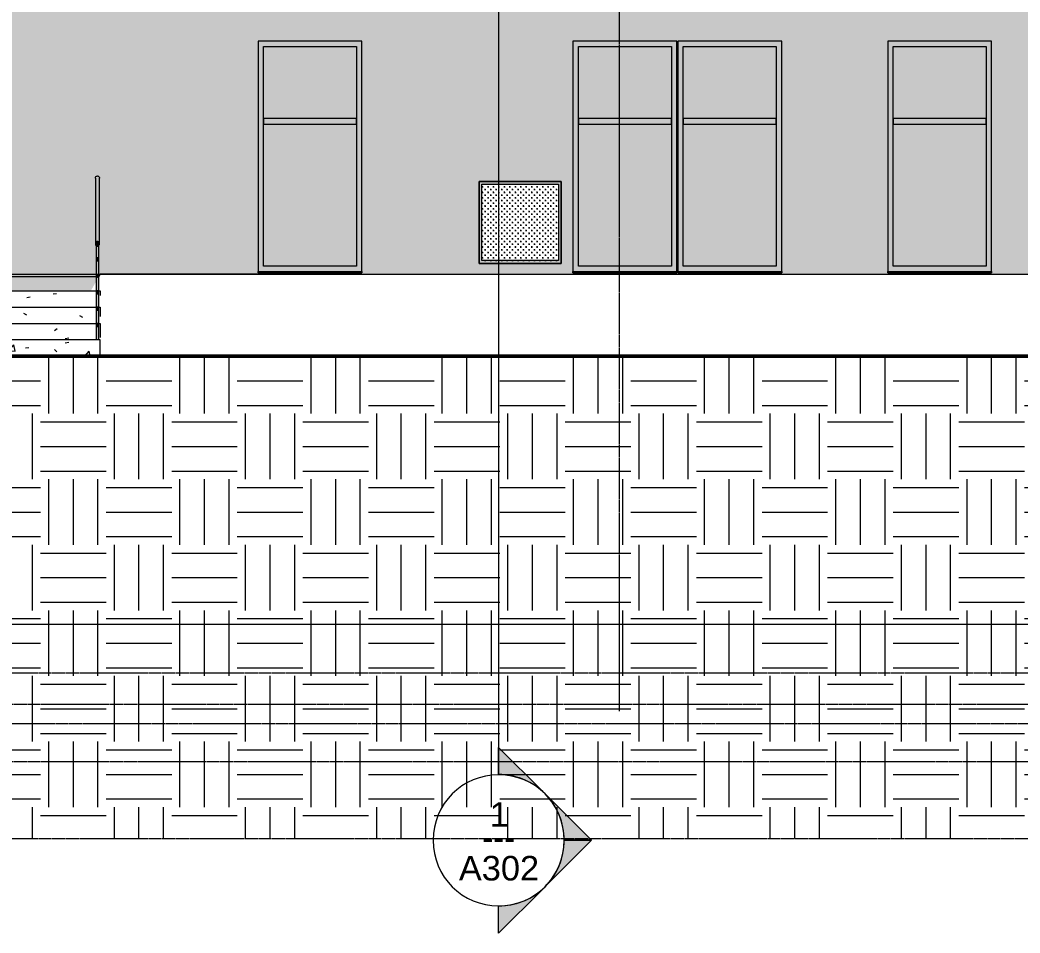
# Model space of a CAD drawing. Header units: inches. Extents: x 1750 to 7619, y -360 to 620.
# Drawn here: x 2935 to 3300.9, y -241 to 93.1 of the extents above; entities that cross this region are included whole.
import ezdxf

# ---------------------------------------------------------------- set-up
doc = ezdxf.new("R2010")
doc.units = ezdxf.units.IN
doc.header["$MEASUREMENT"] = 0
doc.linetypes.add('Aligning Line 1_8_', pattern=[0.25, 0.125, -0.125])
doc.linetypes.add('Grid Line 1_2_', pattern=[0.875, 0.5, -0.125, 0.125, -0.125])
for name, color, linetype, lineweight in [('0-1', 7, 'Continuous', 5), ('A-FLOR', 192, 'Continuous', 13), ('A-FLOR-4', 192, 'Continuous', 5), ('A-FLOR-HRAL', 11, 'Continuous', 9), ('A-FLOR-LEVL-1', 51, 'Grid Line 1_2_', 9), ('A-GLAZ', 151, 'Continuous', 13), ('A-GLAZ-1', 251, 'Continuous', 9), ('A-WALL', 113, 'Continuous', 13), ('A-WALL-PATT-1', 251, 'Continuous', 9), ('C-TOPO', 7, 'Continuous', 9), ('C-TOPO-1', 250, 'Continuous', 50), ('G-ANNO-SYMB', 111, 'Aligning Line 1_8_', 9), ('G-ANNO-SYMB-1', 191, 'Aligning Line 1_8_', 9), ('G-ANNO-SYMB-2', 147, 'Aligning Line 1_8_', 9), ('G-ANNO-SYMB-3', 111, 'Continuous', 9), ('S-GRID-1', 1, 'Grid Line 1_2_', 9), ('S-STRS', 31, 'Continuous', 9), ('S-STRS-1', 251, 'Continuous', 9)]:
    doc.layers.add(name, color=color, linetype=linetype, lineweight=lineweight)
doc.styles.add('Arial', font='arial.ttf', dxfattribs={"height": 9})
doc.styles.add('Century Gothic', font='ufonts.com_century-gothic.ttf', dxfattribs={"height": 9})
pattern_1 = [(0, (2870.5, 0), (24, 24), [24, -24]), (0, (2870.5, 9), (24, 24), [24, -24]), (0, (2870.5, 18), (24, 24), [24, -24]), (90, (2873.5, 21), (-24, 24), [24, -24]), (90, (2882.5, 21), (-24, 24), [24, -24]), (90, (2891.5, 21), (-24, 24), [24, -24])]

# ---------------------------------------------------------------- blocks, each defined once
blk = doc.blocks.new('CTR - 2nd Phase_rvt-1-BUILDING ELEVATION - EAST')
at = {"layer": 'A-FLOR-LEVL-1'}
for p, q in [((1814.21, 0), (4168.71, 0)), ((1814.21, -30), (4168.71, -30)), ((1814.21, -128), (4168.71, -128))]:
    blk.add_line(p, q, dxfattribs=at)
at = {"layer": 'G-ANNO-SYMB-1'}
blk.add_line((1910.93, -164.42), (4072.04, -164.42), dxfattribs=at)
blk = doc.blocks.new('CTR  - Topography_rvt-1-BUILDING ELEVATION - EAST')
at = {"layer": 'C-TOPO'}
h = blk.add_hatch(dxfattribs=at)
h.set_pattern_fill('FP_22', color=256, style=0, pattern_type=2)
h.set_pattern_definition(pattern_1)
h.paths.add_polyline_path([(2964.32, -206.5), (2964.32, -30), (2906.72, -30), (2906.72, -206.5), (2945.89, -206.5)], flags=0)
h = blk.add_hatch(dxfattribs=at)
h.set_pattern_fill('FP_22', color=256, style=0, pattern_type=2)
h.set_pattern_definition(pattern_1)
h.paths.add_polyline_path([(3435.02, -206.5), (3617.12, -206.5), (3617.12, -30), (2964.32, -30), (2964.32, -206.5), (3420.4, -206.5)], flags=0)
for p, q in [((2964.32, 0), (2963.82, -0.79)), ((3055.58, 0), (2964.32, 0)), ((3055.58, 0), (3167.25, 0)), ((3167.25, 0), (3301.14, 0)), ((2929.85, -30), (2964.32, -30)), ((2976.47, -30), (2964.32, -30)), ((2994.65, -30), (2976.47, -30)), ((3028.38, -30), (2994.65, -30)), ((3028.38, -30), (3059.26, -30)), ((3093.41, -30), (3059.26, -30)), ((3144.07, -30), (3093.41, -30)), ((3169.75, -30), (3144.07, -30)), ((3202.12, -30), (3169.75, -30)), ((3202.12, -30), (3212.4, -30)), ((3240.05, -30), (3212.4, -30)), ((3287.97, -30), (3240.05, -30)), ((3287.97, -30), (3332.6, -30))]:
    blk.add_line(p, q, dxfattribs=at)
at = {"layer": 'C-TOPO-1'}
for p, q in [((2929.85, -30), (2964.32, -30)), ((2976.47, -30), (2964.32, -30)), ((2994.65, -30), (2976.47, -30)), ((3028.38, -30), (2994.65, -30)), ((3059.26, -30), (3028.38, -30)), ((3093.41, -30), (3059.26, -30)), ((3144.07, -30), (3093.41, -30)), ((3169.75, -30), (3144.07, -30)), ((3202.12, -30), (3169.75, -30)), ((3212.4, -30), (3202.12, -30)), ((3240.05, -30), (3212.4, -30)), ((3287.97, -30), (3240.05, -30)), ((3332.6, -30), (3287.97, -30))]:
    blk.add_line(p, q, dxfattribs=at)
blk = doc.blocks.new('CTR - 1st Phase - Common Walls_rvt-1-BUILDING ELEVATION - EAST')
at = {"layer": 'A-FLOR-LEVL-1'}
for p, q in [((1814.21, 0), (4168.71, 0)), ((1814.21, -30), (4168.71, -30)), ((1814.21, -128), (4168.71, -128))]:
    blk.add_line(p, q, dxfattribs=at)
at = {"layer": 'G-ANNO-SYMB-2'}
for p, q in [((1910.93, 0), (4072.04, 0)), ((1910.96, -145.84), (4071.96, -145.84)), ((1910.93, -164.42), (4072.04, -164.42))]:
    blk.add_line(p, q, dxfattribs=at)
blk = doc.blocks.new('CTR - 1st Phase -Stairs _ Elevators_rvt-1-BUILDING ELEVATION - EAST')
at = {"layer": 'A-FLOR-LEVL-1'}
for p, q in [((1814.21, 0), (4168.71, 0)), ((1814.21, -30), (4168.71, -30)), ((1814.21, -128), (4168.71, -128))]:
    blk.add_line(p, q, dxfattribs=at)
at = {"layer": 'G-ANNO-SYMB-2'}
blk.add_line((1910.96, -206.49), (4071.96, -206.49), dxfattribs=at)
blk = doc.blocks.new('_THE_ WINDOW _ DOOR - Window - 1st Floor-V11-BUILDING ELEVATION - EAST')
at = {"layer": 'A-GLAZ'}
h = blk.add_hatch(color=256, dxfattribs=at)
h.paths.add_polyline_path([(3024.11, 1), (3060.14, 1), (3060.14, 85.37), (3022.11, 85.37), (3022.11, 1)], flags=0)
h.paths.add_polyline_path([(3024.11, 3), (3024.11, 83.37), (3058.14, 83.37), (3058.14, 3), (3055.58, 3)], flags=0)
h = blk.add_hatch(color=256, dxfattribs=at)
h.paths.add_polyline_path([(3055.58, 3), (3058.14, 3), (3058.14, 55), (3024.11, 55), (3024.11, 3)], flags=0)
h.paths.add_polyline_path([(3050.49, 57), (3058.14, 57), (3058.14, 83.37), (3024.11, 83.37), (3024.11, 57), (3031.76, 57)], flags=0)
for points in [[(3058.14, 55), (3058.14, 57), (3024.11, 57), (3024.11, 55), (3052.49, 55)], [(3022.11, 0.5), (3060.14, 0.5), (3060.14, 1), (3022.11, 1)]]:
    blk.add_hatch(color=256, dxfattribs=at).paths.add_polyline_path(points, flags=0)
for p, q in [((3060.14, 85.37), (3022.11, 85.37)), ((3022.11, 85.37), (3022.11, 1)), ((3060.14, 1), (3060.14, 85.37)), ((3024.11, 3), (3024.11, 83.37)), ((3024.11, 83.37), (3058.14, 83.37)), ((3058.14, 83.37), (3058.14, 3)), ((3024.11, 57), (3024.11, 55)), ((3058.14, 57), (3024.11, 57)), ((3024.11, 55), (3058.14, 55)), ((3058.14, 55), (3058.14, 57)), ((3022.11, 1), (3060.14, 1)), ((3022.11, 1), (3022.11, 0.5)), ((3022.11, 0.5), (3060.14, 0.5)), ((3058.14, 3), (3024.11, 3)), ((3060.14, 0.5), (3060.14, 1))]:
    blk.add_line(p, q, dxfattribs=at)
blk = doc.blocks.new('Railing - 1_-1411116-BUILDING ELEVATION - EAST')
at = {"layer": 'A-FLOR-HRAL'}
h = blk.add_hatch(color=256, dxfattribs=at)
h.paths.add_polyline_path([(3617.62, -24), (3618.62, -24), (3618.61, -18.7), (3618.48, -18.95), (3618.25, -19.1), (3618.14, -19.1), (3618.11, -19.1), (3617.99, -19.1), (3617.77, -18.95), (3617.64, -18.7), (3617.62, -18.7), (3617.62, -23.13)], flags=0)
h.paths.add_polyline_path([(3618.62, -18.31), (3618.61, -12.7), (3618.48, -12.95), (3618.25, -13.1), (3617.92, -13.06), (3617.77, -12.95), (3617.64, -12.7), (3617.62, -12.84), (3617.64, -18.2), (3617.9, -18.03), (3618.13, -18), (3618.48, -18.08), (3618.62, -18.26)], flags=0)
h.paths.add_polyline_path([(3618.62, -12.31), (3618.6, -6.72), (3618.48, -6.95), (3618.25, -7.1), (3617.94, -7.07), (3617.77, -6.95), (3617.64, -6.7), (3617.62, -6.84), (3617.64, -12.2), (3617.87, -12.04), (3618.22, -12), (3618.37, -12.04), (3618.61, -12.2), (3618.62, -12.28)], flags=0)
h.paths.add_polyline_path([(3618.62, -6.31), (3618.59, -0.75), (3618.48, -0.96), (3618.25, -1.1), (3617.97, -1.09), (3617.77, -0.95), (3617.64, -0.7), (3617.62, -0.75), (3617.65, -6.2), (3617.88, -6.04), (3618.18, -6.01), (3618.37, -6.04), (3618.61, -6.2), (3618.62, -6.28)], flags=0)
h.paths.add_polyline_path([(3618.62, -0.31), (3618.58, 5.23), (3618.48, 5.05), (3618.25, 4.9), (3617.91, 4.94), (3617.77, 5.05), (3617.64, 5.3), (3617.62, 5.3), (3617.66, -0.19), (3617.89, -0.03), (3618.2, -0.01), (3618.38, -0.04), (3618.61, -0.21), (3618.62, -0.26)], flags=0)
h.paths.add_polyline_path([(3618.62, 5.69), (3618.6, 10.52), (3618.51, 10.42), (3618.32, 10.35), (3618.08, 10.33), (3617.85, 10.37), (3617.72, 10.44), (3617.62, 10.46), (3617.67, 5.81), (3617.92, 5.97), (3618.16, 6), (3618.48, 5.92), (3618.61, 5.78)], flags=0)
h = blk.add_hatch(color=256, dxfattribs=at)
h.paths.add_polyline_path([(3618.17, 10.33), (3618.4, 10.37), (3618.53, 10.44), (3618.32, 10.35), (3618.17, 10.33)], flags=0)
h.paths.add_polyline_path([(3618.08, 10.33), (3617.81, 10.41), (3618.08, 10.33)], flags=0)
for p, q in [((3617.62, -24), (3617.62, 10.57)), ((3618.62, 10.57), (3618.62, -24))]:
    blk.add_line(p, q, dxfattribs=at)
at = {"layer": 'A-FLOR-HRAL', "flags": 128}
for points in [[(3617.63, 10.52), (3617.67, 10.46), (3617.81, 10.38), (3618.01, 10.33), (3618.08, 10.32)], [(3618.17, 10.32), (3618.23, 10.33), (3618.44, 10.38), (3618.57, 10.46), (3618.61, 10.52)]]:
    blk.add_lwpolyline(points, dxfattribs=at)
blk = doc.blocks.new('Railing - Railing-2007310-BUILDING ELEVATION - EAST')
at = {"layer": 'A-FLOR-HRAL'}
for points in [[(2963.82, 5.44), (2963.78, 5.81), (2963.53, 5.97), (2963.29, 6), (2962.97, 5.92), (2962.84, 5.78), (2962.84, 5.59), (2962.97, 5.84), (2963.19, 5.98), (2963.45, 5.98), (2963.68, 5.84), (2963.81, 5.59), (2963.81, 5.52)], [(2963.35, 4.9), (2963.54, 4.94), (2963.68, 5.05), (2963.81, 5.3), (2963.81, 5.59), (2963.68, 5.84), (2963.45, 5.98), (2963.12, 5.94), (2962.97, 5.84), (2962.84, 5.59), (2962.84, 5.3), (2962.97, 5.05), (2963.19, 4.9), (2963.32, 4.9)], [(2962.82, -0.56), (2962.89, -0.28), (2963.07, -0.07), (2963.32, 0), (2963.57, -0.07), (2963.76, -0.29), (2963.82, -0.41), (2963.79, -0.19), (2963.55, -0.03), (2963.25, -0.01), (2963.06, -0.04), (2962.84, -0.21), (2962.82, -0.31)], [(2963.4, -1.1), (2963.48, -1.09), (2963.68, -0.95), (2963.81, -0.7), (2963.81, -0.41), (2963.67, -0.16), (2963.45, -0.02), (2963.17, -0.03), (2962.97, -0.16), (2962.84, -0.41), (2962.84, -0.7), (2962.97, -0.96), (2963.19, -1.1), (2963.34, -1.1)], [(2963.82, -6.56), (2963.8, -6.2), (2963.57, -6.04), (2963.27, -6.01), (2963.07, -6.04), (2962.84, -6.2), (2962.85, -6.39), (2962.97, -6.16), (2963.19, -6.02), (2963.45, -6.02), (2963.68, -6.16), (2963.81, -6.41)], [(2963.27, -7.1), (2963.51, -7.07), (2963.68, -6.95), (2963.81, -6.7), (2963.81, -6.41), (2963.68, -6.16), (2963.45, -6.02), (2963.15, -6.04), (2962.97, -6.16), (2962.84, -6.41), (2962.84, -6.7), (2962.97, -6.95), (2963.19, -7.1)], [(2962.82, -12.56), (2962.89, -12.28), (2963.07, -12.07), (2963.32, -12), (2963.57, -12.07), (2963.76, -12.28), (2963.82, -12.41), (2963.81, -12.2), (2963.57, -12.04), (2963.28, -12), (2963.07, -12.04), (2962.84, -12.2), (2962.82, -12.41)], [(2963.19, -13.1), (2963.53, -13.06), (2963.68, -12.95), (2963.81, -12.7), (2963.81, -12.41), (2963.68, -12.16), (2963.45, -12.02), (2963.12, -12.05), (2962.97, -12.16), (2962.84, -12.42), (2962.84, -12.7), (2962.97, -12.95), (2963.12, -13.06)], [(2962.82, -18.56), (2962.89, -18.28), (2963.07, -18.07), (2963.32, -18), (2963.57, -18.07), (2963.76, -18.29), (2963.82, -18.41), (2963.81, -18.2), (2963.55, -18.03), (2963.32, -18), (2962.97, -18.08), (2962.83, -18.26), (2962.82, -18.41)], [(2963.19, -19.1), (2963.31, -19.08), (2963.34, -19.1), (2963.45, -19.1), (2963.68, -18.95), (2963.81, -18.7), (2963.81, -18.41), (2963.68, -18.16), (2963.45, -18.02), (2963.19, -18.02), (2962.97, -18.16), (2962.84, -18.41), (2962.84, -18.7), (2962.97, -18.95), (2963.09, -19.05)]]:
    blk.add_hatch(color=256, dxfattribs=at).paths.add_polyline_path(points, flags=0)
for p, q in [((2962.82, 6.47), (2962.82, 5.44)), ((2963.82, 5.44), (2963.82, 6.47)), ((2962.82, 0.47), (2962.82, -0.56)), ((2963.82, -0.56), (2963.82, 0.47)), ((2962.82, -5.53), (2962.82, -6.56)), ((2963.82, -6.56), (2963.82, -5.53)), ((2962.82, -11.52), (2962.82, -12.56)), ((2963.82, -12.56), (2963.82, -11.52)), ((2962.82, -17.52), (2962.82, -18.56)), ((2963.82, -18.56), (2963.82, -17.52))]:
    blk.add_line(p, q, dxfattribs=at)
at = {"layer": 'A-FLOR-HRAL', "flags": 128}
for points in [[(2963.82, 5.44), (2963.81, 5.59), (2963.76, 5.72), (2963.68, 5.84), (2963.57, 5.93), (2963.45, 5.98), (2963.32, 6), (2963.19, 5.98), (2963.07, 5.93), (2962.97, 5.84), (2962.89, 5.72), (2962.84, 5.59), (2962.82, 5.44)], [(2962.82, 5.44), (2962.84, 5.3), (2962.89, 5.16), (2962.97, 5.05), (2963.07, 4.96), (2963.19, 4.9), (2963.32, 4.88), (2963.45, 4.9), (2963.57, 4.96), (2963.68, 5.05), (2963.76, 5.16), (2963.81, 5.3), (2963.82, 5.44)], [(2963.82, -0.56), (2963.81, -0.41), (2963.76, -0.28), (2963.68, -0.16), (2963.57, -0.07), (2963.45, -0.02), (2963.32, 0), (2963.19, -0.02), (2963.07, -0.07), (2962.97, -0.16), (2962.89, -0.28), (2962.84, -0.41), (2962.82, -0.56)], [(2962.82, -0.56), (2962.84, -0.7), (2962.89, -0.84), (2962.97, -0.95), (2963.07, -1.04), (2963.19, -1.1), (2963.32, -1.12), (2963.45, -1.1), (2963.57, -1.04), (2963.68, -0.95), (2963.76, -0.84), (2963.81, -0.7), (2963.82, -0.56)], [(2963.82, -6.56), (2963.81, -6.41), (2963.76, -6.28), (2963.68, -6.16), (2963.57, -6.07), (2963.45, -6.02), (2963.32, -6), (2963.19, -6.02), (2963.07, -6.07), (2962.97, -6.16), (2962.89, -6.28), (2962.84, -6.41), (2962.82, -6.56)], [(2962.82, -6.56), (2962.84, -6.7), (2962.89, -6.84), (2962.97, -6.95), (2963.07, -7.04), (2963.19, -7.1), (2963.32, -7.12), (2963.45, -7.1), (2963.57, -7.04), (2963.68, -6.95), (2963.76, -6.84), (2963.81, -6.7), (2963.82, -6.56)], [(2963.82, -12.56), (2963.81, -12.41), (2963.76, -12.28), (2963.68, -12.16), (2963.57, -12.07), (2963.45, -12.02), (2963.32, -12), (2963.19, -12.02), (2963.07, -12.07), (2962.97, -12.16), (2962.89, -12.28), (2962.84, -12.41), (2962.82, -12.56)], [(2962.82, -12.56), (2962.84, -12.7), (2962.89, -12.84), (2962.97, -12.95), (2963.07, -13.04), (2963.19, -13.1), (2963.32, -13.12), (2963.45, -13.1), (2963.57, -13.04), (2963.68, -12.95), (2963.76, -12.84), (2963.81, -12.7), (2963.82, -12.56)], [(2963.82, -18.56), (2963.81, -18.41), (2963.76, -18.28), (2963.68, -18.16), (2963.57, -18.07), (2963.45, -18.02), (2963.32, -18), (2963.19, -18.02), (2963.07, -18.07), (2962.97, -18.16), (2962.89, -18.28), (2962.84, -18.41), (2962.82, -18.56)], [(2962.82, -18.56), (2962.84, -18.7), (2962.89, -18.84), (2962.97, -18.95), (2963.07, -19.04), (2963.19, -19.1), (2963.32, -19.12), (2963.45, -19.1), (2963.57, -19.04), (2963.68, -18.95), (2963.76, -18.84), (2963.81, -18.7), (2963.82, -18.56)]]:
    blk.add_lwpolyline(points, dxfattribs=at)
at = {"extrusion": (0, 0, -1), "zscale": -1}
blk.add_blockref('Railing - 1_-1411116-BUILDING ELEVATION - EAST', (-6581.45, 0), dxfattribs=at)
blk = doc.blocks.new('Top Rail Type - Top Rail_Internal_-2007320-BUILDING ELEVATION - EAST')
at = {"layer": 'A-FLOR-HRAL'}
for points in [[(2964.07, 11.16), (2964.05, 35.38), (2963.97, 35.58), (2963.85, 35.75), (2963.7, 35.89), (2963.52, 35.97), (2963.32, 36), (2963.13, 35.97), (2962.95, 35.89), (2962.79, 35.75), (2962.67, 35.58), (2962.6, 35.38), (2962.57, 35.16), (2962.6, 11.38), (2962.67, 11.58), (2962.89, 11.84), (2963.07, 11.95), (2963.27, 11.99), (2963.37, 11.99), (2963.64, 11.92), (2963.77, 11.82), (2963.85, 11.75), (2963.97, 11.58), (2964.06, 11.25)], [(2963.32, 10.32), (2963.65, 10.41), (2963.8, 10.52), (2963.86, 10.57), (2963.97, 10.74), (2964.05, 10.94), (2964.06, 11.25), (2964.05, 11.38), (2963.97, 11.58), (2963.74, 11.85), (2963.57, 11.95), (2963.37, 11.99), (2963.19, 11.98), (2963, 11.91), (2962.84, 11.79), (2962.79, 11.75), (2962.67, 11.58), (2962.58, 11.25), (2962.57, 11.16), (2962.6, 10.94), (2962.73, 10.66), (2962.91, 10.46), (2963.07, 10.38), (2963.28, 10.33)]]:
    blk.add_hatch(color=256, dxfattribs=at).paths.add_polyline_path(points, flags=0)
for p, q in [((2962.57, 35.16), (2962.57, 11.16)), ((2964.07, 11.16), (2964.07, 35.16))]:
    blk.add_line(p, q, dxfattribs=at)
at = {"layer": 'A-FLOR-HRAL', "flags": 128}
for points in [[(2962.57, 35.16), (2962.6, 35.38), (2962.67, 35.58), (2962.79, 35.75), (2962.95, 35.89), (2963.13, 35.97), (2963.32, 36), (2963.52, 35.97), (2963.7, 35.89), (2963.85, 35.75), (2963.97, 35.58), (2964.05, 35.38), (2964.07, 35.16)], [(2964.07, 11.16), (2964.05, 11.38), (2963.97, 11.58), (2963.85, 11.75), (2963.7, 11.89), (2963.52, 11.97), (2963.32, 12), (2963.13, 11.97), (2962.95, 11.89), (2962.79, 11.75), (2962.67, 11.58), (2962.6, 11.38), (2962.57, 11.16)], [(2962.57, 11.16), (2962.6, 10.94), (2962.67, 10.74), (2962.79, 10.57), (2962.95, 10.44), (2963.13, 10.35), (2963.32, 10.32), (2963.52, 10.35), (2963.7, 10.44), (2963.85, 10.57), (2963.97, 10.74), (2964.05, 10.94), (2964.07, 11.16)]]:
    blk.add_lwpolyline(points, dxfattribs=at)
blk = doc.blocks.new('089100 - Louvers - Magic-Pak - 089100 - Louvers - Magic-Pak-V20-BUILDING ELEVATION - EAST')
at = {"layer": 'A-GLAZ'}
h = blk.add_hatch(color=256, dxfattribs=at)
h.paths.add_polyline_path([(3104.01, 4), (3133.01, 4), (3133.01, 34), (3103.01, 34), (3103.01, 4)], flags=0)
h.paths.add_polyline_path([(3104.01, 5), (3104.01, 33), (3132.01, 33), (3132.01, 5), (3115.26, 5)], flags=0)
at = {"layer": 'A-GLAZ-1'}
h = blk.add_hatch(dxfattribs=at)
h.set_pattern_fill('FP_40', color=256, style=0, pattern_type=2)
h.set_pattern_definition([(0, (3118.01, 0), (1, 1), [0.5, -1.5]), (90, (3118.26, -0.25), (-1, 1), [0.5, -1.5])])
h.paths.add_polyline_path([(3132.01, 5), (3132.01, 33), (3104.01, 33), (3104.01, 5), (3128.89, 5)], flags=0)
at = {"layer": 'A-GLAZ'}
for p, q in [((3103.01, 34), (3103.01, 4)), ((3133.01, 34), (3103.01, 34)), ((3104.01, 33), (3132.01, 33)), ((3104.01, 5), (3104.01, 33)), ((3132.01, 33), (3132.01, 5)), ((3133.01, 4), (3133.01, 34)), ((3103.01, 4), (3133.01, 4)), ((3132.01, 5), (3104.01, 5))]:
    blk.add_line(p, q, dxfattribs=at)
blk = doc.blocks.new('_THE_ WINDOW _ DOOR - Window - 1st Floor-2113384-BUILDING ELEVATION - EAST')
at = {"layer": 'A-GLAZ'}
h = blk.add_hatch(color=256, dxfattribs=at)
h.paths.add_polyline_path([(3284.53, 1), (3290.54, 1), (3290.54, 85.37), (3252.51, 85.37), (3252.51, 1), (3261.62, 1)], flags=0)
h.paths.add_polyline_path([(3288.54, 3), (3254.51, 3), (3254.51, 83.37), (3288.54, 83.37), (3288.54, 4)], flags=0)
h = blk.add_hatch(color=256, dxfattribs=at)
h.paths.add_polyline_path([(3254.51, 3), (3288.54, 3), (3288.54, 55), (3254.51, 55), (3254.51, 37.02)], flags=0)
h.paths.add_polyline_path([(3262.16, 57), (3288.54, 57), (3288.54, 83.37), (3254.51, 83.37), (3254.51, 57), (3261.62, 57)], flags=0)
for points in [[(3261.62, 55), (3288.54, 55), (3288.54, 57), (3254.51, 57), (3254.51, 55), (3261.39, 55)], [(3288.54, 0.5), (3290.54, 0.5), (3290.54, 1), (3252.51, 1), (3252.51, 0.5), (3261.62, 0.5)]]:
    blk.add_hatch(color=256, dxfattribs=at).paths.add_polyline_path(points, flags=0)
for p, q in [((3252.51, 85.37), (3252.51, 1)), ((3290.54, 85.37), (3252.51, 85.37)), ((3290.54, 1), (3290.54, 85.37)), ((3254.51, 83.37), (3288.54, 83.37)), ((3254.51, 3), (3254.51, 83.37)), ((3288.54, 83.37), (3288.54, 3)), ((3288.54, 57), (3254.51, 57)), ((3254.51, 57), (3254.51, 55)), ((3254.51, 55), (3288.54, 55)), ((3288.54, 55), (3288.54, 57)), ((3252.51, 1), (3290.54, 1)), ((3252.51, 1), (3252.51, 0.5)), ((3252.51, 0.5), (3290.54, 0.5)), ((3288.54, 3), (3254.51, 3)), ((3290.54, 0.5), (3290.54, 1))]:
    blk.add_line(p, q, dxfattribs=at)
blk = doc.blocks.new('Section - Section Head - Filled-22785-BUILDING ELEVATION - EAST')
at = {"layer": 'G-ANNO-SYMB-3'}
h = blk.add_hatch(color=256, dxfattribs=at)
edge = h.paths.add_edge_path(flags=0)
edge.add_line((2563.93, -108.54), (2547.82, -92.44))
edge.add_line((2547.82, -92.44), (2547.82, -102.35))
edge.add_arc((2547.82, -126.38), 24.03, 47.9216, 90, ccw=False)
h = blk.add_hatch(color=256, dxfattribs=at)
edge = h.paths.add_edge_path(flags=0)
edge.add_arc((2547.82, -126.38), 24, 0, 45, ccw=False)
edge.add_line((2571.82, -126.38), (2581.76, -126.38))
edge.add_line((2581.76, -126.38), (2564.79, -109.41))
h = blk.add_hatch(color=256, dxfattribs=at)
edge = h.paths.add_edge_path(flags=0)
edge.add_line((2564.79, -143.35), (2581.76, -126.38))
edge.add_line((2581.76, -126.38), (2571.82, -126.38))
edge.add_arc((2547.82, -126.38), 24, 315, 360, ccw=False)
h = blk.add_hatch(color=256, dxfattribs=at)
edge = h.paths.add_edge_path(flags=0)
edge.add_arc((2547.82, -126.38), 24.03, 270, 312.0784, ccw=False)
edge.add_line((2547.82, -150.41), (2547.82, -160.32))
edge.add_line((2547.82, -160.32), (2563.93, -144.22))
for p, q in [((2547.82, -102.35), (2547.82, -92.44)), ((2547.82, -92.44), (2563.93, -108.54)), ((2564.79, -109.41), (2581.76, -126.38)), ((2581.76, -126.38), (2564.79, -143.35)), ((2571.82, -126.38), (2581.76, -126.38)), ((2581.76, -126.38), (2571.82, -126.38)), ((2563.93, -144.22), (2547.82, -160.32)), ((2547.82, -160.32), (2547.82, -150.41))]:
    blk.add_line(p, q, dxfattribs=at)
for centre, radius, start, end in [((2547.82, -126.41), 24, 90, 270), ((2547.82, -126.38), 24.03, 47.9216, 90), ((2547.82, -126.41), 24, 270, 90), ((2547.82, -126.38), 24, 360, 45), ((2547.82, -126.38), 24, 315, 360), ((2547.82, -126.38), 24.03, 270, 312.0784)]:
    blk.add_arc(centre, radius, start, end, dxfattribs=at)

msp = doc.modelspace()

# ---------------------------------------------------------------- hatches: boundary and pattern name
at = {"layer": 'A-FLOR-4'}
h = msp.add_hatch(color=256, dxfattribs=at)
h.paths.add_polyline_path([(2960.5041, -6), (2960.9449, -6), (2962.8237, -2.6638), (2962.8237, -0.75), (2908.8487, -0.75), (2908.8487, -6), (2957.718, -6)], flags=0)
h.paths.add_polyline_path([(2963.8237, -0.8881), (2963.9015, -0.75), (2963.8237, -0.7854)], flags=0)
at = {"layer": 'A-WALL-PATT-1'}
h = msp.add_hatch(dxfattribs=at)
h.set_pattern_fill('FP_30', color=256, style=0, pattern_type=2)
h.set_pattern_definition([(0, (2642.236, 0.8), (0, 4), []), (90, (2642.236, 0.8), (-8, 8), [4, -28]), (90, (2658.236, 4.8), (-8, 8), [4, -28])])
h.paths.add_polyline_path([(3616.1793, -4), (3617.1237, -4), (3617.1237, -0.75), (3617.6237, -0.7178), (3617.5904, 10.5729), (3617.4742, 10.7422), (3617.3993, 10.9444), (3617.3737, 11.3785), (3617.3993, 35.3785), (3617.4742, 35.5807), (3617.5934, 35.7544), (3617.8692, 35.9434), (3617.9296, 35.9714), (3618.1237, 36), (3618.3179, 35.9714), (3618.4987, 35.8877), (3618.6541, 35.7544), (3618.7733, 35.5807), (3618.8482, 35.3785), (3618.8737, 35.1615), (3618.8482, 10.9444), (3618.7733, 10.7422), (3618.6237, 10.4588), (3618.6237, -0.75), (3672.5987, -0.75), (3672.5987, 0.5), (3636.5112, 0.5), (3636.5112, 85.375), (3674.5362, 85.375), (3674.5362, 36), (3751.398, 36), (3751.398, 85.375), (3789.423, 85.375), (3789.423, 74.6062), (3790.6376, 75.5), (3822.1987, 72.274), (3822.1987, 108.375), (2642.2362, 108.375), (2642.2362, -0.75), (2712.5987, -0.75), (2712.5987, 4), (2710.0105, 4), (2710.0105, 34), (2712.5987, 34), (2712.5987, 36), (2753.3112, 36), (2753.3112, 58.4215), (2747.4343, 56.8187), (2753.3112, 66.3743), (2753.3112, 66.5387), (2747.1801, 56.7493), (2725.35, 50.7957), (2753.3112, 71.3702), (2753.3112, 85.375), (2791.3362, 85.375), (2791.3362, 72.1869), (2800.391, 71.2614), (2791.3362, 68.7919), (2791.3362, 36), (2830.1112, 36), (2830.1112, 85.375), (2868.1362, 85.375), (2868.1362, 36), (2908.8487, 36), (2908.8487, -0.75), (2962.8237, -0.7305), (2962.7904, 10.5729), (2962.6742, 10.7422), (2962.5993, 10.9444), (2962.5737, 11.3785), (2962.5993, 35.3785), (2962.6742, 35.5807), (2962.7934, 35.7544), (2962.9487, 35.8877), (2963.1296, 35.9714), (2963.3237, 36), (2963.5179, 35.9714), (2963.6987, 35.8877), (2963.8541, 35.7544), (2963.9733, 35.5807), (2964.0482, 35.3785), (2964.0737, 35.1615), (2964.0482, 10.9444), (2963.9733, 10.7422), (2963.8237, 10.4645), (2963.8502, -0.7438), (2964.3237, 0), (3597.8145, 0), (3607.3755, -4), (3609.6599, -4)], flags=0)
h.paths.add_polyline_path([(2659.0105, 0), (2651.0105, 0), (2651.0105, 88), (2691.0105, 88), (2691.0105, 0), (2662.2545, 0)], flags=0)
h.paths.add_polyline_path([(3396.6922, 0.5), (3367.398, 0.5), (3367.398, 85.375), (3405.423, 85.375), (3405.423, 0.5), (3400.2987, 0.5)], flags=0)
h.paths.add_polyline_path([(3549.423, 0.5), (3511.398, 0.5), (3511.398, 85.375), (3549.423, 85.375), (3549.423, 1)], flags=0)
h.paths.add_polyline_path([(3154.3239, 0.5), (3137.3112, 0.5), (3137.3112, 85.375), (3175.3362, 85.375), (3175.3362, 0.5), (3155.4723, 0.5)], flags=0)
h.paths.add_polyline_path([(3060.1362, 0.5), (3022.1112, 0.5), (3022.1112, 85.375), (3060.1362, 85.375), (3060.1362, 1)], flags=0)
h.paths.add_polyline_path([(3290.5362, 0.5), (3252.5112, 0.5), (3252.5112, 85.375), (3290.5362, 85.375), (3290.5362, 1)], flags=0)
h.paths.add_polyline_path([(3175.7112, 0.5), (3175.7112, 85.375), (3213.7362, 85.375), (3213.7362, 0.5), (3194.0887, 0.5)], flags=0)
h.paths.add_polyline_path([(3133.0105, 4), (3103.0105, 4), (3103.0105, 34), (3133.0105, 34), (3133.0105, 22.7103)], flags=0)
h.paths.add_polyline_path([(3599.2957, 4), (3587.1362, 4), (3587.1362, 34), (3617.1362, 34), (3617.1362, 4), (3616.1793, 4)], flags=0)
h.paths.add_polyline_path([(3329.1577, 4), (3312.4105, 4), (3312.4105, 34), (3342.4105, 34), (3342.4105, 4)], flags=0)
h.paths.add_polyline_path([(3789.423, 36), (3795.6376, 36), (3795.6376, 49.5), (3793.3967, 60.7046), (3789.423, 59.6209), (3789.423, 45.6316)], flags=0)
h.paths.add_polyline_path([(3797.6376, 36), (3822.1987, 36), (3822.1735, 68.5528), (3810.2747, 65.3077), (3793.8712, 73.7881), (3810.0206, 65.2384), (3794.8532, 61.1018), (3797.6376, 49.5), (3797.6376, 45.6316)], flags=0)
at = {"layer": 'S-STRS-1'}
h = msp.add_hatch(dxfattribs=at)
h.set_pattern_fill('FP_28', color=256, style=0, pattern_type=2)
h.set_pattern_definition([(49.78, (2870.5, 10.197), (27.543, -2.391), [2.867, -31.537]), (355.038, (2870.5, 10.197), (-5.328, 28.661), [2.304, -25.343]), (100.53, (2872.794, 9.998), (22.215, 26.27), [2.429, -26.723]), (45.962, (2870.5, 17.818), (40.982, -6.307), [4.303, -47.329]), (96.687, (2873.914, 17.293), (35.891, 37.118), [3.643, -40.078]), (351.25, (2870.5, 17.82), (35.891, 37.118), [3.455, -38.009]), (20.852, (2874.34, 15.913), (22.921, -15.341), [2.877, -31.649]), (326.206, (2874.34, 15.913), (9.343, 27.631), [2.298, -25.283]), (71.317, (2876.25, 14.635), (32.265, 12.289), [2.431, -26.737]), (37.286, (2870.499, 10.197), (0.4673, 12.6845), [1.264, -23.702, 1.264, -24.391, -25.367]), (37.286, (2870.499, 10.197), (0.4673, 12.6845), [-50.62, 1.264, -24.104]), (7.443, (2870.499, 10.197), (10.1014, 15.0282), [1.267, -13.4, 1.267, -23.191, -9.695]), (7.443, (2870.499, 10.197), (10.1014, 15.0282), [-39.124, 1.267, -8.428]), (327.701, (2861.936, 10.197), (20.4987, -0.8591), [1.264, -8.314, 1.264, -28.621, -39.656]), (327.701, (2861.936, 10.197), (20.4987, -0.8591), [-39.464, 1.264, -38.391]), (317.721, (2858.096, 10.197), (22.3945, 3.8145), [1.263, -11.173, 1.263, -18.558, -28.125]), (317.721, (2858.096, 10.197), (22.3945, 3.8145), [-32.257, 1.263, -26.862])])
h.paths.add_polyline_path([(2908.8487, -12), (2961.6978, -12), (2962.8237, -10.1514), (2962.8237, -6), (2908.8487, -6)], flags=0)
h.paths.add_polyline_path([(2963.8237, -8.5095), (2964.3237, -7.6886), (2964.3237, -6), (2963.8237, -6), (2963.8237, -6.7037)], flags=0)
h = msp.add_hatch(dxfattribs=at)
h.set_pattern_fill('FP_27', color=256, style=0, pattern_type=2)
h.set_pattern_definition([(49.78, (2870.5, 8.628), (27.543, -2.391), [2.867, -31.537]), (355.038, (2870.5, 8.628), (-5.328, 28.661), [2.304, -25.343]), (100.53, (2872.794, 8.43), (22.215, 26.27), [2.429, -26.723]), (45.962, (2870.5, 16.25), (40.982, -6.307), [4.303, -47.329]), (96.687, (2873.914, 15.723), (35.891, 37.118), [3.643, -40.078]), (351.25, (2870.5, 16.25), (35.891, 37.118), [3.455, -38.009]), (20.852, (2874.34, 14.344), (22.921, -15.341), [2.877, -31.649]), (326.206, (2874.34, 14.344), (9.343, 27.631), [2.298, -25.283]), (71.317, (2876.25, 13.065), (32.265, 12.289), [2.431, -26.737]), (37.286, (2870.499, 8.628), (0.4673, 12.6845), [1.264, -23.702, 1.264, -24.391, -25.367]), (37.286, (2870.499, 8.628), (0.4673, 12.6845), [-50.62, 1.264, -24.104]), (7.443, (2870.499, 8.628), (10.1014, 15.0282), [1.267, -13.4, 1.267, -23.191, -9.695]), (7.443, (2870.499, 8.628), (10.1014, 15.0282), [-39.124, 1.267, -8.428]), (327.701, (2861.936, 8.628), (20.4987, -0.8591), [1.264, -8.314, 1.264, -28.621, -39.656]), (327.701, (2861.936, 8.628), (20.4987, -0.8591), [-39.464, 1.264, -38.391]), (317.721, (2858.096, 8.628), (22.3945, 3.8145), [1.263, -11.173, 1.263, -18.558, -28.125]), (317.721, (2858.096, 8.628), (22.3945, 3.8145), [-32.257, 1.263, -26.862])])
h.paths.add_polyline_path([(2923.9507, -18), (2962.7261, -18), (2962.8237, -17.8397), (2962.8237, -12), (2908.8487, -12), (2908.8487, -18)], flags=0)
h.paths.add_polyline_path([(2963.8237, -16.1979), (2964.3237, -15.3769), (2964.3237, -12), (2963.8237, -12), (2963.8237, -13.8082)], flags=0)
h = msp.add_hatch(dxfattribs=at)
h.set_pattern_fill('FP_26', color=256, style=0, pattern_type=2)
h.set_pattern_definition([(49.78, (2870.5, 7.06), (27.543, -2.391), [2.867, -31.537]), (355.038, (2870.5, 7.06), (-5.328, 28.661), [2.304, -25.343]), (100.53, (2872.794, 6.86), (22.215, 26.27), [2.429, -26.723]), (45.962, (2870.5, 14.68), (40.982, -6.307), [4.303, -47.329]), (96.687, (2873.914, 14.154), (35.891, 37.118), [3.643, -40.078]), (351.25, (2870.5, 14.68), (35.891, 37.118), [3.455, -38.009]), (20.852, (2874.34, 12.775), (22.921, -15.341), [2.877, -31.649]), (326.206, (2874.34, 12.775), (9.343, 27.631), [2.298, -25.283]), (71.317, (2876.25, 11.496), (32.265, 12.289), [2.431, -26.737]), (37.286, (2870.499, 7.059), (0.4673, 12.6845), [1.264, -23.702, 1.264, -24.391, -25.367]), (37.286, (2870.499, 7.059), (0.4673, 12.6845), [-50.62, 1.264, -24.104]), (7.443, (2870.499, 7.059), (10.1014, 15.0282), [1.267, -13.4, 1.267, -23.191, -9.695]), (7.443, (2870.499, 7.059), (10.1014, 15.0282), [-39.124, 1.267, -8.428]), (327.701, (2861.936, 7.059), (20.4987, -0.8591), [1.264, -8.314, 1.264, -28.621, -39.656]), (327.701, (2861.936, 7.059), (20.4987, -0.8591), [-39.464, 1.264, -38.391]), (317.721, (2858.096, 7.059), (22.3945, 3.8145), [1.263, -11.173, 1.263, -18.558, -28.125]), (317.721, (2858.096, 7.059), (22.3945, 3.8145), [-32.257, 1.263, -26.862])])
h.paths.add_polyline_path([(2962.8237, -24), (2962.8237, -18), (2908.8487, -18), (2908.8487, -24), (2949.0451, -24)], flags=0)
h.paths.add_polyline_path([(2963.8237, -23.8862), (2964.3237, -23.0653), (2964.3237, -18), (2963.8237, -18), (2963.8237, -23.1322)], flags=0)
h = msp.add_hatch(dxfattribs=at)
h.set_pattern_fill('FP_25', color=256, style=0, pattern_type=2)
h.set_pattern_definition([(49.78, (2870.5, 5.49), (27.543, -2.391), [2.867, -31.537]), (355.038, (2870.5, 5.49), (-5.328, 28.661), [2.304, -25.343]), (100.53, (2872.794, 5.29), (22.215, 26.27), [2.429, -26.723]), (45.962, (2870.5, 13.11), (40.982, -6.307), [4.303, -47.329]), (96.687, (2873.914, 12.585), (35.891, 37.118), [3.643, -40.078]), (351.25, (2870.5, 13.11), (35.891, 37.118), [3.455, -38.009]), (20.852, (2874.34, 11.205), (22.921, -15.341), [2.877, -31.649]), (326.206, (2874.34, 11.205), (9.343, 27.631), [2.298, -25.283]), (71.317, (2876.25, 9.927), (32.265, 12.289), [2.431, -26.737]), (37.286, (2870.499, 5.49), (0.4673, 12.6845), [1.264, -23.702, 1.264, -24.391, -25.367]), (37.286, (2870.499, 5.49), (0.4673, 12.6845), [-50.62, 1.264, -24.104]), (7.443, (2870.499, 5.49), (10.1014, 15.0282), [1.267, -13.4, 1.267, -23.191, -9.695]), (7.443, (2870.499, 5.49), (10.1014, 15.0282), [-39.124, 1.267, -8.428]), (327.701, (2861.936, 5.49), (20.4987, -0.8591), [1.264, -8.314, 1.264, -28.621, -39.656]), (327.701, (2861.936, 5.49), (20.4987, -0.8591), [-39.464, 1.264, -38.391]), (317.721, (2858.096, 5.49), (22.3945, 3.8145), [1.263, -11.173, 1.263, -18.558, -28.125]), (317.721, (2858.096, 5.49), (22.3945, 3.8145), [-32.257, 1.263, -26.862])])
h.paths.add_polyline_path([(2964.3237, -30), (2964.3237, -24), (2908.8487, -24), (2908.8487, -30), (2945.2255, -30)], flags=0)

# ---------------------------------------------------------------- linework, layer by layer
at = {"layer": 'A-FLOR'}
for p, q in [((2908.8487, -0.75), (2962.8237, -0.75)), ((2963.8237, -0.75), (2963.9015, -0.75))]:
    msp.add_line(p, q, dxfattribs=at)
at = {"layer": 'A-FLOR-LEVL-1'}
for p, q in [((1814.9564, 0), (4167.9645, 0)), ((1814.9564, -30), (4167.9645, -30)), ((1814.9564, -128), (4167.9645, -128))]:
    msp.add_line(p, q, dxfattribs=at)
at = {"layer": 'A-WALL'}
for p, q in [((3103.0105, 4), (3103.0105, 34)), ((3103.0105, 34), (3133.0105, 34)), ((3133.0105, 34), (3133.0105, 4)), ((3133.0105, 4), (3103.0105, 4)), ((3022.1112, 0.5), (3022.1112, 1)), ((3060.1362, 0.5), (3022.1112, 0.5)), ((3060.1362, 1), (3060.1362, 0.5)), ((3137.3112, 0.5), (3137.3112, 1)), ((3175.3362, 0.5), (3137.3112, 0.5)), ((3175.3362, 1), (3175.3362, 0.5)), ((3175.7112, 0.5), (3175.7112, 1)), ((3213.7362, 0.5), (3175.7112, 0.5)), ((3213.7362, 1), (3213.7362, 0.5)), ((3252.5112, 0.5), (3252.5112, 1)), ((3290.5362, 0.5), (3252.5112, 0.5)), ((3290.5362, 1), (3290.5362, 0.5))]:
    msp.add_line(p, q, dxfattribs=at)
at = {"layer": 'G-ANNO-SYMB'}
for p, q in [((1910.9332, 0), (4072.0372, 0)), ((1910.9332, -157.3105), (4072.0372, -157.3105)), ((1910.9332, -178.2392), (4072.0372, -178.2392))]:
    msp.add_line(p, q, dxfattribs=at)
at = {"layer": 'G-ANNO-SYMB-3'}
msp.add_line((3110.1488, 526.9531), (3110.1488, -183.0803), dxfattribs=at)
at = {"layer": 'S-GRID-1'}
msp.add_line((3154.3237, -159.8356), (3154.3237, 470.5), dxfattribs=at)
at = {"layer": 'S-STRS'}
for p, q in [((2908.8487, -6), (2962.8237, -6)), ((2963.8237, -6), (2964.3237, -6)), ((2964.3237, -6), (2964.3237, -7.6886)), ((2908.8487, -12), (2962.8237, -12)), ((2963.8237, -12), (2964.3237, -12)), ((2964.3237, -12), (2964.3237, -15.3769)), ((2908.8487, -18), (2962.8237, -18)), ((2963.8237, -18), (2964.3237, -18)), ((2964.3237, -18), (2964.3237, -23.0653)), ((2964.3237, -24), (2908.8487, -24)), ((2964.3237, -30), (2964.3237, -24))]:
    msp.add_line(p, q, dxfattribs=at)

# ---------------------------------------------------------------- block references
at = {"layer": '0-1'}
for name in ['CTR - 2nd Phase_rvt-1-BUILDING ELEVATION - EAST', 'CTR - 1st Phase - Common Walls_rvt-1-BUILDING ELEVATION - EAST', 'CTR - 1st Phase -Stairs _ Elevators_rvt-1-BUILDING ELEVATION - EAST', 'CTR  - Topography_rvt-1-BUILDING ELEVATION - EAST']:
    msp.add_blockref(name, (0, 0), dxfattribs=at)
at = {"layer": 'A-FLOR-HRAL'}
for name in ['Top Rail Type - Top Rail_Internal_-2007320-BUILDING ELEVATION - EAST', 'Railing - Railing-2007310-BUILDING ELEVATION - EAST']:
    msp.add_blockref(name, (0, 0), dxfattribs=at)
at = {"layer": 'A-GLAZ'}
for name, p in [('_THE_ WINDOW _ DOOR - Window - 1st Floor-V11-BUILDING ELEVATION - EAST', (0, 0)), ('_THE_ WINDOW _ DOOR - Window - 1st Floor-V11-BUILDING ELEVATION - EAST', (115.2, 0)), ('_THE_ WINDOW _ DOOR - Window - 1st Floor-V11-BUILDING ELEVATION - EAST', (153.6, 0)), ('_THE_ WINDOW _ DOOR - Window - 1st Floor-2113384-BUILDING ELEVATION - EAST', (0, 0)), ('089100 - Louvers - Magic-Pak - 089100 - Louvers - Magic-Pak-V20-BUILDING ELEVATION - EAST', (0, 0))]:
    msp.add_blockref(name, p, dxfattribs=at)
at = {"layer": 'G-ANNO-SYMB-3'}
msp.add_blockref('Section - Section Head - Filled-22785-BUILDING ELEVATION - EAST', (562.3276, -80.7019), dxfattribs=at)

# ---------------------------------------------------------------- texts
at = {"layer": 'G-ANNO-SYMB-3', "char_height": 9, "attachment_point": 1}
for s, insert, width, style in [('1', (3106.8278, -193.1716), 8.484, 'Arial'), ('---', (3104.1765, -201.6783), 15.453, 'Century Gothic'), ('A302', (3095.5837, -212.8079), 35.754, 'Arial')]:
    msp.add_mtext(s, dxfattribs=dict(at, insert=insert, width=width, style=style))

doc.saveas('drawing.dxf')
